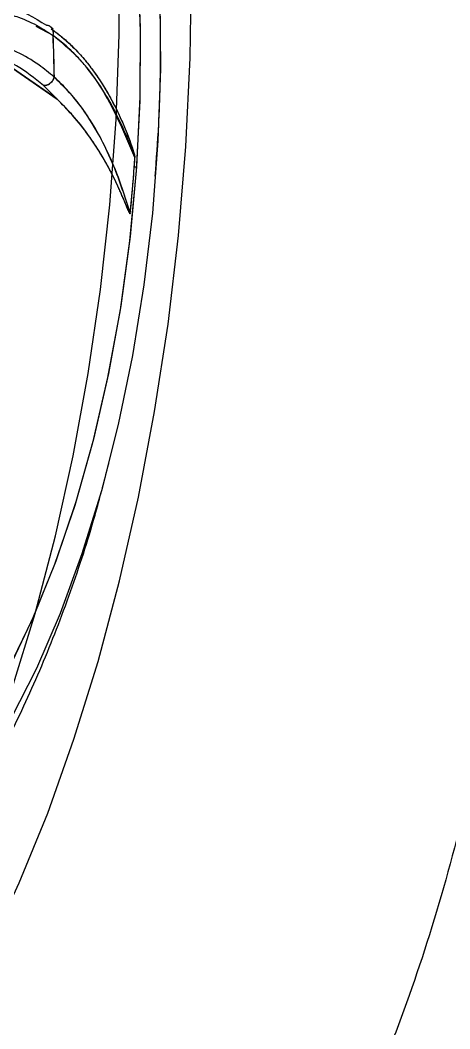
# Model space of a CAD drawing. Header units: inches. Extents: x -1 to 81, y -22 to 129.
# Drawn here: x 9.394 to 10.246, y 21.26 to 23.261 of the extents above; entities that cross this region are included whole.
import ezdxf

# ---------------------------------------------------------------- set-up
doc = ezdxf.new("R2010")
doc.units = ezdxf.units.IN
doc.header["$MEASUREMENT"] = 0
doc.layers.add('1', color=4, linetype='Continuous')

# ---------------------------------------------------------------- blocks, each defined once
blk = doc.blocks.new('2026 PACE')
at = {"color": 8, "linetype": 'Continuous', "lineweight": 25}
blk.add_line((9.9589, 23.2299), (9.9252, 23.2478), dxfattribs=at)
for points, knots in [([(9.5845, 23.2352), (9.585, 23.2354), (9.6131, 23.2491), (9.6689, 23.2666), (9.7352, 23.2811), (9.7862, 23.2841), (9.8235, 23.2825), (9.8584, 23.2766), (9.8948, 23.2656), (9.9279, 23.2507), (9.9498, 23.2361), (9.9591, 23.2299)], [0, 0, 0, 0, 0.003133, 0.199663, 0.402618, 0.497917, 0.596107, 0.701356, 0.788221, 0.910112, 1, 1, 1, 1]), ([(9.9614, 23.1474), (9.9513, 23.1559), (9.9278, 23.1754), (9.8918, 23.196), (9.8552, 23.211), (9.8218, 23.2202), (9.7882, 23.226), (9.7552, 23.2284), (9.7123, 23.228), (9.6613, 23.222), (9.6175, 23.2132), (9.5957, 23.2066), (9.5936, 23.2059)], [0, 0, 0, 0, 0.101476, 0.235233, 0.331877, 0.422404, 0.515355, 0.605274, 0.682257, 0.84497, 0.985015, 1, 1, 1, 1]), ([(9.9399, 23.1311), (9.9224, 23.145), (9.8879, 23.1725), (9.8364, 23.1943), (9.7921, 23.206), (9.7665, 23.2086), (9.7549, 23.2098)], [0, 0, 0, 0, 0.318566, 0.627558, 0.830199, 1, 1, 1, 1])]:
    blk.add_open_spline(points, degree=3, knots=knots, dxfattribs=at)
at = {"layer": '1', "color": 4, "linetype": 'Continuous', "lineweight": 25}
for p, q in [((9.958, 23.2435), (9.9538, 23.2473)), ((9.9594, 23.2426), (9.9553, 23.2463)), ((9.9662, 23.1046), (9.8699, 23.1713)), ((9.8699, 23.1713), (9.9671, 23.1037)), ((9.9662, 23.1046), (9.9397, 23.1311)), ((9.9671, 23.1037), (9.9399, 23.1311))]:
    blk.add_line(p, q, dxfattribs=at)
at = {"layer": '1', "color": 3, "linetype": 'Continuous', "lineweight": 25, "flags": 128}
for points in [[(9.7001, 21.192), (9.7673, 21.3006), (9.8313, 21.42), (9.8917, 21.5492), (9.9482, 21.6877), (10.0004, 21.8344), (10.0481, 21.9884), (10.0908, 22.1488), (10.1283, 22.3145), (10.1604, 22.4846), (10.1869, 22.6579), (10.2076, 22.8333), (10.2223, 23.0097), (10.2311, 23.1861), (10.2338, 23.3612)], [(9.5219, 21.2339), (9.5892, 21.3247), (9.6539, 21.427), (9.7154, 21.5401), (9.7735, 21.6632), (9.8278, 21.7954), (9.8777, 21.9358), (9.9231, 22.0835), (9.9635, 22.2375), (9.9988, 22.3966), (10.0287, 22.5599), (10.0529, 22.7263), (10.0713, 22.8945), (10.0838, 23.0634), (10.0903, 23.2319), (10.0908, 23.3988)]]:
    blk.add_lwpolyline(points, dxfattribs=at)
at = {"layer": '1', "color": 4, "linetype": 'Continuous', "lineweight": 25, "flags": 128}
for points in [[(10.127, 23.3726), (10.132, 23.238), (10.131, 23.1005), (10.124, 22.9618), (10.1108, 22.8232), (10.0919, 22.6861), (10.0672, 22.552), (10.0371, 22.4222), (10.0019, 22.298), (9.9619, 22.1808), (9.9176, 22.0716), (9.8693, 21.9718), (9.8177, 21.8822), (9.7632, 21.8037), (9.7064, 21.7373), (9.6479, 21.6836), (9.6189, 21.6622)], [(9.8634, 24.2249), (9.8828, 24.202), (9.93, 24.1344), (9.9732, 24.0548), (10.0119, 23.9642), (10.0458, 23.8633), (10.0744, 23.7534), (10.0976, 23.6354), (10.115, 23.5106), (10.1265, 23.3803), (10.1319, 23.2458), (10.1313, 23.1085), (10.1245, 22.9698)], [(9.9762, 24.1766), (9.9994, 24.1321), (10.0398, 24.0394), (10.0753, 23.9364), (10.1057, 23.8242), (10.1306, 23.7038), (10.1499, 23.5763), (10.1632, 23.443), (10.1705, 23.3051), (10.1717, 23.1641), (10.1669, 23.0212), (10.1559, 22.8779), (10.1391, 22.7355), (10.1164, 22.5953), (10.0882, 22.4588), (10.0547, 22.3272), (10.0162, 22.2019), (9.9731, 22.0839), (9.9258, 21.9746), (9.8748, 21.8748), (9.8206, 21.7856), (9.7752, 21.7225)], [(10.1245, 22.9698), (10.1118, 22.8312), (10.0931, 22.694), (10.0688, 22.5596), (10.039, 22.4295), (10.004, 22.305), (9.9643, 22.1873), (9.9202, 22.0777), (9.8722, 21.9772), (9.8208, 21.887), (9.7664, 21.8079), (9.7097, 21.7408), (9.6516, 21.6866)]]:
    blk.add_lwpolyline(points, dxfattribs=at)
at = {"layer": '1', "color": 4, "linetype": 'Continuous', "lineweight": 25}
for centre, radius, start, end in [((7.8321, 23.1309), 2.1291, 0.4467, 2.6669), ((7.8324, 23.1308), 2.1291, 0.4469, 2.6671), ((6.9267, 23.1944), 3.2012, 354.3058, 356.3039), ((6.9261, 23.1944), 3.2018, 354.3057, 355.9774), ((6.9318, 23.194), 3.1961, 355.9776, 356.3034), ((10.1127, 26.3664), 3.3966, 270.1228, 270.1996)]:
    blk.add_arc(centre, radius, start, end, dxfattribs=at)
for points, knots in [([(10.1615, 22.951), (10.1641, 22.985), (10.1707, 23.0712), (10.1732, 23.21), (10.1698, 23.367), (10.1584, 23.5241), (10.1388, 23.6816), (10.1098, 23.8396), (10.0704, 23.9978), (10.0213, 24.148), (9.9642, 24.2869), (9.901, 24.4114), (9.842, 24.5112), (9.8004, 24.567), (9.7857, 24.5868)], [0, 0, 0, 0, 0.05677, 0.143942, 0.23183, 0.321007, 0.412093, 0.505722, 0.602394, 0.702084, 0.790114, 0.874584, 0.955473, 1, 1, 1, 1]), ([(9.7664, 23.3056), (9.7737, 23.3057), (9.8095, 23.306), (9.8721, 23.2949), (9.921, 23.2655), (9.946, 23.2504)], [0, 0, 0, 0, 0.109828, 0.544492, 1, 1, 1, 1]), ([(9.9589, 23.2299), (9.9592, 23.2311), (9.9597, 23.2336), (9.9595, 23.2374), (9.9586, 23.241), (9.957, 23.2443), (9.9547, 23.2469), (9.9511, 23.2495), (9.9479, 23.2501), (9.9458, 23.2504)], [0, 0, 0, 0, 0.121409, 0.2491029, 0.3807278, 0.5134447, 0.6442727, 0.7704747, 1, 1, 1, 1]), ([(9.9591, 23.2299), (9.9595, 23.2323), (9.96, 23.236), (9.959, 23.2406), (9.9574, 23.2439), (9.9552, 23.2466), (9.9516, 23.2494), (9.9482, 23.25), (9.946, 23.2504)], [0, 0, 0, 0, 0.234643, 0.36249, 0.494052, 0.626491, 0.756856, 1, 1, 1, 1]), ([(9.9552, 23.2433), (9.9614, 23.2389), (9.9741, 23.2297), (9.9925, 23.2134), (10.0112, 23.1944), (10.0298, 23.1723), (10.0483, 23.147), (10.0664, 23.1182), (10.0814, 23.0903), (10.0932, 23.0654), (10.1018, 23.0457), (10.1102, 23.0242), (10.1164, 23.0067), (10.1201, 22.9938), (10.121, 22.99), (10.1212, 22.9887), (10.1212, 22.9882), (10.1212, 22.988), (10.1212, 22.988)], [0, 0, 0, 0, 0.08091, 0.167374, 0.259551, 0.357599, 0.46167, 0.57191, 0.688455, 0.761739, 0.82713, 0.884508, 0.967922, 0.990246, 0.99664, 0.998677, 0.999421, 1, 1, 1, 1]), ([(9.9566, 23.2424), (9.963, 23.2377), (9.9766, 23.2278), (9.9949, 23.2111), (10.0115, 23.1939), (10.0266, 23.1761), (10.0467, 23.1498), (10.0688, 23.1149), (10.0883, 23.0767), (10.1011, 23.0476), (10.1104, 23.0237), (10.1167, 23.0059), (10.1202, 22.9935), (10.121, 22.9899), (10.1212, 22.9888), (10.1212, 22.9883), (10.1212, 22.9881), (10.1212, 22.988)], [0, 0, 0, 0, 0.085451, 0.180065, 0.262335, 0.334479, 0.419348, 0.596916, 0.738973, 0.824588, 0.88923, 0.970001, 0.990797, 0.996799, 0.99873, 0.999442, 1, 1, 1, 1]), ([(10.1212, 22.988), (10.1001, 23.0378), (10.0685, 23.1127), (10.0102, 23.1881), (9.976, 23.216), (9.9589, 23.2299)], [0, 0, 0, 0, 0.499972, 0.750041, 1, 1, 1, 1]), ([(10.1212, 22.988), (10.1166, 23.0004), (10.1069, 23.0263), (10.0912, 23.0613), (10.0732, 23.0965), (10.0526, 23.1308), (10.0306, 23.1613), (10.0077, 23.1878), (9.9851, 23.2101), (9.9677, 23.2234), (9.9591, 23.2299)], [0, 0, 0, 0, 0.1189744, 0.2502132, 0.3590512, 0.5002757, 0.6497203, 0.7501819, 0.8767226, 1, 1, 1, 1]), ([(9.9612, 23.1475), (9.9603, 23.1452), (9.9585, 23.1406), (9.953, 23.135), (9.9463, 23.1314), (9.9418, 23.1312), (9.9397, 23.1311)], [0, 0, 0, 0, 0.243747, 0.504295, 0.76245, 1, 1, 1, 1]), ([(9.9399, 23.1311), (9.942, 23.1312), (9.9466, 23.1314), (9.9533, 23.1351), (9.9587, 23.1407), (9.9605, 23.1452), (9.9614, 23.1474)], [0, 0, 0, 0, 0.24063, 0.5, 0.75937, 1, 1, 1, 1]), ([(10.1121, 22.8767), (10.1017, 22.9093), (10.0819, 22.9714), (10.0438, 23.0468), (10.0042, 23.1054), (9.9749, 23.134), (9.9612, 23.1475)], [0, 0, 0, 0, 0.2926794, 0.5569459, 0.7927389, 1, 1, 1, 1]), ([(10.1121, 22.8768), (10.1054, 22.8984), (10.0921, 22.9419), (10.0685, 22.9978), (10.0433, 23.0462), (10.0176, 23.0858), (9.9904, 23.1199), (9.971, 23.1383), (9.9614, 23.1474)], [0, 0, 0, 0, 0.192909, 0.386631, 0.548009, 0.709745, 0.856105, 1, 1, 1, 1]), ([(10.1121, 22.8767), (10.1121, 22.8767), (10.112, 22.8766), (10.112, 22.8765), (10.112, 22.8764), (10.1119, 22.8764), (10.1119, 22.8763), (10.1118, 22.8763), (10.1115, 22.8765), (10.1106, 22.8778), (10.1087, 22.8821), (10.1053, 22.89), (10.1015, 22.8994), (10.0974, 22.9089), (10.0936, 22.9177), (10.0894, 22.9272), (10.0846, 22.9374), (10.0773, 22.9526), (10.0669, 22.9726), (10.0505, 23.0011), (10.0279, 23.0352), (9.9992, 23.0715), (9.9767, 23.094), (9.9662, 23.1046)], [0, 0, 0, 0, 0.000488, 0.0007, 0.000907, 0.001121, 0.001355, 0.001914, 0.003532, 0.005918, 0.023647, 0.05472, 0.099082, 0.129606, 0.163252, 0.199986, 0.239766, 0.282552, 0.37952, 0.4809, 0.638236, 0.830506, 1, 1, 1, 1]), ([(10.1121, 22.8768), (10.1121, 22.8767), (10.112, 22.8766), (10.112, 22.8765), (10.112, 22.8765), (10.112, 22.8764), (10.1119, 22.8763), (10.1119, 22.8763), (10.1117, 22.8763), (10.1114, 22.8766), (10.1103, 22.8784), (10.1086, 22.8824), (10.106, 22.8884), (10.103, 22.8956), (10.0986, 22.906), (10.0928, 22.9194), (10.0853, 22.936), (10.0734, 22.9604), (10.0542, 22.9955), (10.0272, 23.0362), (9.9972, 23.0735), (9.9766, 23.0942), (9.9671, 23.1037)], [0, 0, 0, 0, 0.000296, 0.000557, 0.000798, 0.001036, 0.001288, 0.001571, 0.002264, 0.004305, 0.007322, 0.029667, 0.051093, 0.078872, 0.112962, 0.169577, 0.234058, 0.306257, 0.459547, 0.666731, 0.846468, 1, 1, 1, 1]), ([(9.5086, 21.3384), (9.5255, 21.3544), (9.5739, 21.4003), (9.6462, 21.4847), (9.7273, 21.5922), (9.8032, 21.7108), (9.8738, 21.8402), (9.938, 21.9793), (9.9944, 22.126), (10.0385, 22.2603), (10.0605, 22.347), (10.0692, 22.3814)], [0, 0, 0, 0, 0.058904, 0.168455, 0.282536, 0.401931, 0.5267, 0.655603, 0.785871, 0.914858, 1, 1, 1, 1])]:
    blk.add_open_spline(points, degree=3, knots=knots, dxfattribs=at)
at = {"layer": '1', "color": 3, "linetype": 'Continuous', "lineweight": 25}
blk.add_open_spline([(10.864, 23.1976), (10.8745, 23.1033), (10.882, 23.0083), (10.8909, 22.817), (10.8923, 22.7207), (10.8902, 22.5995), (10.8896, 22.5752), (10.8879, 22.5269), (10.8869, 22.5029), (10.8833, 22.4309), (10.8801, 22.3832), (10.8684, 22.2412), (10.8577, 22.1478), (10.8372, 22.0095), (10.8296, 21.9638), (10.8172, 21.8956), (10.8129, 21.8729), (10.8039, 21.8278), (10.7992, 21.8053), (10.7749, 21.6936), (10.753, 21.6073), (10.7046, 21.4405), (10.6781, 21.36), (10.6351, 21.2434), (10.6202, 21.2053), (10.5893, 21.1305), (10.5733, 21.0938), (10.5242, 20.9869), (10.49, 20.9197), (10.4188, 20.7933), (10.3818, 20.7341), (10.3245, 20.651), (10.3051, 20.6243), (10.2656, 20.5729), (10.2455, 20.5481), (10.1851, 20.4776), (10.1443, 20.4353), (10.0618, 20.3597), (10.0201, 20.3264), (9.957, 20.2832), (9.9359, 20.2699), (9.8935, 20.2455), (9.8721, 20.2345), (9.8083, 20.205), (9.7661, 20.1903), (9.6825, 20.1702), (9.6411, 20.1648), (9.5589, 20.1636), (9.5182, 20.1676), (9.4577, 20.1811), (9.4377, 20.1868), (9.3982, 20.2005), (9.3787, 20.2085), (9.321, 20.236), (9.2836, 20.259), (9.2105, 20.3141), (9.175, 20.3464), (9.1229, 20.4019), (9.1058, 20.4216), (9.0721, 20.4635), (9.0556, 20.4855), (9.0071, 20.5546), (8.9763, 20.6048), (8.9175, 20.7133), (8.8894, 20.7717), (8.8494, 20.8656), (8.8363, 20.898), (8.8173, 20.9482), (8.811, 20.9652), (8.7987, 20.9998), (8.7926, 21.0173), (8.7628, 21.106), (8.7407, 21.1799), (8.7, 21.3337), (8.6814, 21.4136), (8.6474, 21.5795), (8.6321, 21.6656), (8.6048, 21.8439), (8.5932, 21.9344), (8.5736, 22.1181), (8.5657, 22.2112), (8.5566, 22.3528), (8.554, 22.4004), (8.5497, 22.4962), (8.5481, 22.5444), (8.5446, 22.6899), (8.5442, 22.7862), (8.547, 22.9774), (8.5503, 23.0723), (8.5554, 23.1666)], degree=3, knots=[0, 0, 0, 0, 0.03125, 0.03125, 0.0625, 0.0625, 0.070312, 0.070312, 0.078125, 0.078125, 0.09375, 0.09375, 0.125, 0.125, 0.140625, 0.140625, 0.148437, 0.148437, 0.15625, 0.15625, 0.1875, 0.1875, 0.21875, 0.21875, 0.234375, 0.234375, 0.25, 0.25, 0.28125, 0.28125, 0.3125, 0.3125, 0.328125, 0.328125, 0.34375, 0.34375, 0.375, 0.375, 0.40625, 0.40625, 0.421875, 0.421875, 0.4375, 0.4375, 0.46875, 0.46875, 0.5, 0.5, 0.53125, 0.53125, 0.546875, 0.546875, 0.5625, 0.5625, 0.59375, 0.59375, 0.625, 0.625, 0.640625, 0.640625, 0.65625, 0.65625, 0.6875, 0.6875, 0.71875, 0.71875, 0.734375, 0.734375, 0.742187, 0.742187, 0.75, 0.75, 0.78125, 0.78125, 0.8125, 0.8125, 0.84375, 0.84375, 0.875, 0.875, 0.90625, 0.90625, 0.921875, 0.921875, 0.9375, 0.9375, 0.96875, 0.96875, 1, 1, 1, 1], dxfattribs=at)

msp = doc.modelspace()

# ---------------------------------------------------------------- block references
msp.add_blockref('2026 PACE', (-0.5, 0))

doc.saveas('drawing.dxf')
